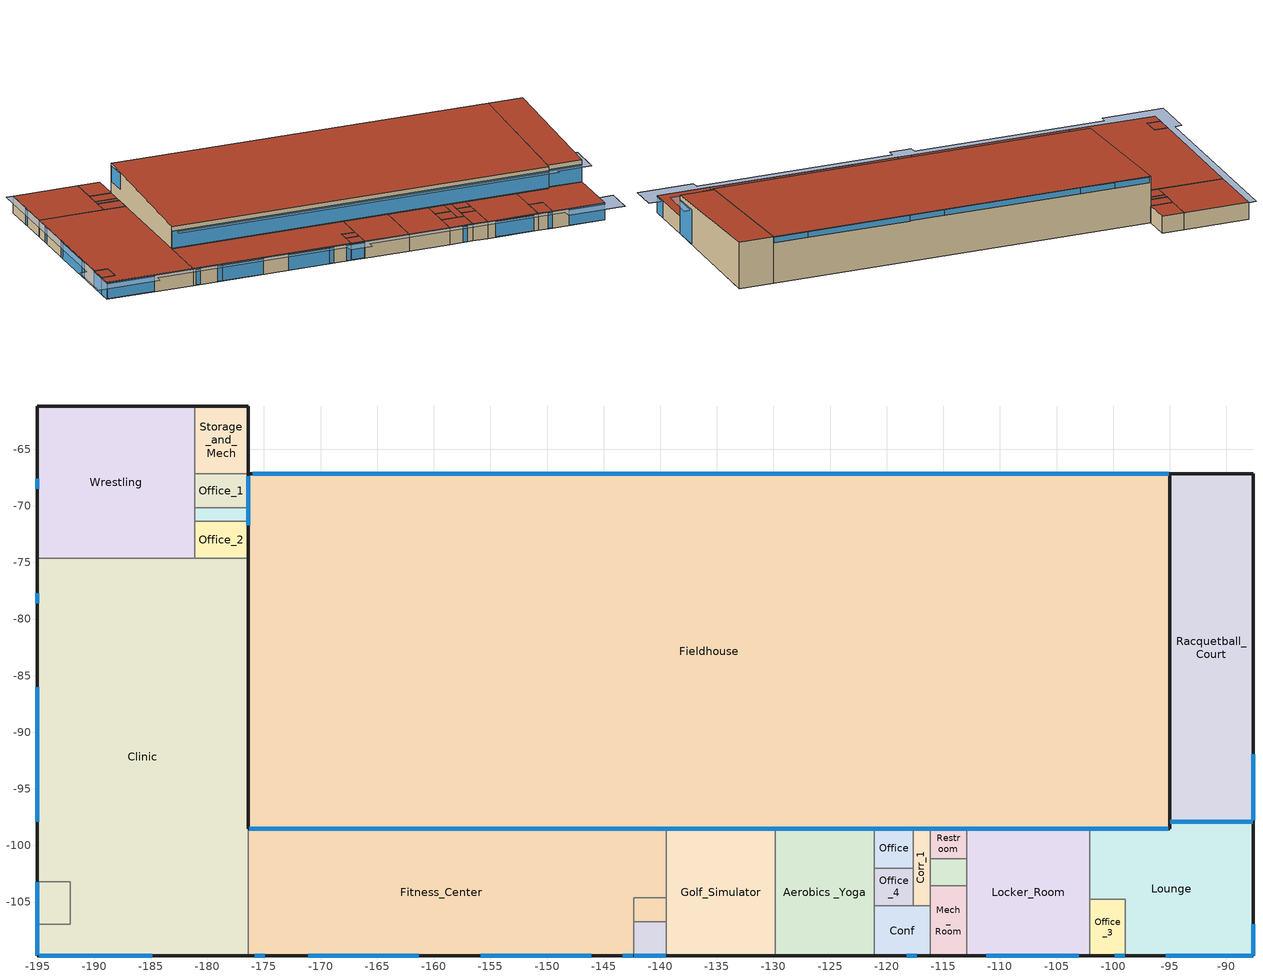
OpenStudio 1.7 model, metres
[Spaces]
Clinic
 floor ground: -176.38,-74.64 -176.38,-109.74 -195.05,-109.74 -195.05,-106.95 -192.11,-106.95 -192.11,-103.22 -195.05,-103.22 -195.05,-74.64 z0
 wall outside: -195.05,-106.95 -195.05,-109.74 -176.38,-109.74 / -195.05,-74.64 -195.05,-103.22 z0:3.66
 wall to C_Vest: -195.05,-103.22 -192.11,-103.22 -192.11,-106.95 -195.05,-106.95 z0:3.66
 wall to Wrestling: -181.13,-74.64 -195.05,-74.64 z0:3.66
 wall to Office_2: -176.38,-74.64 -181.13,-74.64 z0:3.66
 wall to Fieldhouse: -176.38,-98.53 -176.38,-74.64 z0:3.66
 wall to Fitness_Center: -176.38,-109.74 -176.38,-98.53 z0:3.66
 window: -194.85,-109.74 -184.87,-109.74 z0.13:3.58; -195.05,-97.04 -195.05,-97.91 / -195.05,-77.72 -195.05,-78.6 z0.02:3.56; -195.05,-86.02 -195.05,-86.9 / -195.05,-86.93 -195.05,-97 z0.03:3.57; -195.05,-106.98 -195.05,-109.7 z0.04:3.63
 roof outside: -176.38,-109.74 -176.38,-74.64 -195.05,-74.64 -195.05,-103.22 -192.11,-103.22 -192.11,-106.95 -195.05,-106.95 -195.05,-109.74 z3.66
Fitness_Center
 floor ground: -139.45,-98.53 -139.45,-104.63 -142.33,-104.63 -142.33,-109.74 -176.38,-109.74 -176.38,-98.53 z0
 wall outside: -176.38,-109.74 -142.33,-109.74 z0:3.66
 wall to Fieldhouse: -139.45,-98.53 -176.38,-98.53 z0:3.66
 wall to Golf_Simulator: -139.45,-104.63 -139.45,-98.53 z0:3.66
 wall to Toilet: -142.33,-106.76 -142.33,-104.63 -139.45,-104.63 z0:3.66
 wall to F_Vest: -142.33,-109.74 -142.33,-106.76 z0:3.66
 window: -146.98,-109.74 -146.1,-109.74 / -155.87,-109.74 -147.02,-109.74 / -170.19,-109.74 -161.32,-109.74 z0.06:3.61; -143.31,-109.74 -142.44,-109.74 z0.07:3.62; -171.1,-109.74 -170.22,-109.74 / -175.81,-109.74 -174.93,-109.74 z0.06:3.6
 roof outside: -142.33,-109.74 -142.33,-104.63 -139.45,-104.63 -139.45,-98.53 -176.38,-98.53 -176.38,-109.74 z3.66
F_Vest
 floor ground: -139.45,-106.76 -139.45,-109.74 -142.33,-109.74 -142.33,-106.76 z0
 wall outside: -142.33,-109.74 -139.45,-109.74 z0:3.66
 wall to Toilet: -139.45,-106.76 -142.33,-106.76 z0:3.66
 wall to Golf_Simulator: -139.45,-109.74 -139.45,-106.76 z0:3.66
 window: -142.28,-109.74 -139.5,-109.74 z0.07:3.6
 roof outside: -139.45,-109.74 -139.45,-106.76 -142.33,-106.76 -142.33,-109.74 z3.66
Golf_Simulator
 floor ground: -129.84,-98.53 -129.84,-109.74 -139.45,-109.74 -139.45,-98.53 z0
 wall outside: -139.45,-109.74 -129.84,-109.74 z0:3.66
 wall to Toilet: -139.45,-104.63 -139.45,-106.76 z0:3.66
 wall to Fieldhouse: -129.84,-98.53 -139.45,-98.53 z0:3.66
 wall to Aerobics _Yoga: -129.84,-109.74 -129.84,-98.53 z0:3.66
 roof outside: -129.84,-109.74 -129.84,-98.53 -139.45,-98.53 -139.45,-109.74 z3.66
Aerobics _Yoga
 floor ground: -121.11,-98.53 -121.11,-109.74 -129.84,-109.74 -129.84,-98.53 z0
 wall outside: -129.84,-109.74 -121.11,-109.74 z0:3.66
 wall to Fieldhouse: -121.11,-98.53 -129.84,-98.53 z0:3.66
 wall to Office: -121.11,-101.99 -121.11,-98.53 z0:3.66
 wall to Office_4: -121.11,-105.33 -121.11,-101.99 z0:3.66
 wall to Conf: -121.11,-109.74 -121.11,-105.33 z0:3.66
 roof outside: -121.11,-109.74 -121.11,-98.53 -129.84,-98.53 -129.84,-109.74 z3.66
Conf
 floor ground: -116.16,-105.33 -116.16,-109.74 -121.11,-109.74 -121.11,-105.33 z0
 wall outside: -121.11,-109.74 -116.16,-109.74 z0:3.66
 wall to Office_4: -117.65,-105.33 -121.11,-105.33 z0:3.66
 wall to Corr_1: -116.16,-105.33 -117.65,-105.33 z0:3.66
 wall to Mech_Room: -116.16,-109.74 -116.16,-105.33 z0:3.66
 window: -118.23,-109.74 -117.36,-109.74 z0.05:3.6
 roof outside: -116.16,-109.74 -116.16,-105.33 -121.11,-105.33 -121.11,-109.74 z3.66
Mech_Room
 floor ground: -112.95,-103.57 -112.95,-109.74 -116.16,-109.74 -116.16,-103.57 z0
 wall outside: -116.16,-109.74 -112.95,-109.74 z0:3.66
 wall to Corr_1: -116.16,-103.57 -116.16,-105.33 z0:3.66
 wall to Laundry_Room: -112.95,-103.57 -116.16,-103.57 z0:3.66
 wall to Locker_Room: -112.95,-109.74 -112.95,-103.57 z0:3.66
 roof outside: -112.95,-109.74 -112.95,-103.57 -116.16,-103.57 -116.16,-109.74 z3.66
Locker_Room
 floor ground: -102.06,-98.53 -102.06,-109.74 -112.95,-109.74 -112.95,-98.53 z0
 wall outside: -112.95,-109.74 -102.06,-109.74 z0:3.66
 wall to Laundry_Room: -112.95,-101.17 -112.95,-103.57 z0:3.66
 wall to Restroom: -112.95,-98.53 -112.95,-101.17 z0:3.66
 wall to Fieldhouse: -102.06,-98.53 -112.95,-98.53 z0:3.66
 wall to Lounge: -102.06,-104.73 -102.06,-98.53 z0:3.66
 wall to Office_3: -102.06,-109.74 -102.06,-104.73 z0:3.66
 window: -111.21,-109.74 -103.02,-109.74 z0.1:3.56
 roof outside: -102.06,-109.74 -102.06,-98.53 -112.95,-98.53 -112.95,-109.74 z3.66
Office_3
 floor ground: -98.92,-104.73 -98.92,-109.74 -102.06,-109.74 -102.06,-104.73 z0
 wall outside: -102.06,-109.74 -98.92,-109.74 z0:3.66
 wall to Lounge: -98.92,-109.74 -98.92,-104.73 -102.06,-104.73 z0:3.66
 window: -99.85,-109.74 -98.97,-109.74 z0.06:3.61
 roof outside: -98.92,-109.74 -98.92,-104.73 -102.06,-104.73 -102.06,-109.74 z3.66
Lounge
 floor ground: -87.65,-97.91 -87.65,-109.74 -98.92,-109.74 -98.92,-104.73 -102.06,-104.73 -102.06,-98.53 -95.02,-98.53 -95.02,-97.91 z0
 wall outside: -98.92,-109.74 -87.65,-109.74 -87.65,-97.91 z0:3.66
 wall to Fieldhouse: -95.02,-97.91 -95.02,-98.53 -102.06,-98.53 z0:3.66
 wall to Racquetball_Court: -87.65,-97.91 -95.02,-97.91 z0:3.66
 window: -95.36,-109.74 -87.69,-109.74 z0.03:3.62; -87.65,-109.69 -87.65,-106.94 z0.03:3.58
 roof outside: -87.65,-109.74 -87.65,-97.91 -95.02,-97.91 -95.02,-98.53 -102.06,-98.53 -102.06,-104.73 -98.92,-104.73 -98.92,-109.74 z3.66
C_Vest
 floor ground: -192.11,-103.22 -192.11,-106.95 -195.05,-106.95 -195.05,-103.22 z0
 wall outside: -195.05,-103.22 -195.05,-106.95 z0:3.66
 window: -195.05,-103.25 -195.05,-106.9 z0.05:3.63
 roof outside: -192.11,-106.95 -192.11,-103.22 -195.05,-103.22 -195.05,-106.95 z3.66
Toilet
 floor ground: -139.45,-104.63 -139.45,-106.76 -142.33,-106.76 -142.33,-104.63 z0
 roof outside: -139.45,-106.76 -139.45,-104.63 -142.33,-104.63 -142.33,-106.76 z3.66
Office_4
 floor ground: -117.65,-101.99 -117.65,-105.33 -121.11,-105.33 -121.11,-101.99 z0
 wall to Office: -117.65,-101.99 -121.11,-101.99 z0:3.66
 wall to Corr_1: -117.65,-105.33 -117.65,-101.99 z0:3.66
 roof outside: -117.65,-105.33 -117.65,-101.99 -121.11,-101.99 -121.11,-105.33 z3.66
Corr_1
 floor ground: -116.16,-98.53 -116.16,-105.33 -117.65,-105.33 -117.65,-98.53 z0
 wall to Fieldhouse: -116.16,-98.53 -117.65,-98.53 z0:3.66
 wall to Restroom: -116.16,-101.17 -116.16,-98.53 z0:3.66
 wall to Laundry_Room: -116.16,-103.57 -116.16,-101.17 z0:3.66
 wall to Office: -117.65,-98.53 -117.65,-101.99 z0:3.66
 roof outside: -116.16,-105.33 -116.16,-98.53 -117.65,-98.53 -117.65,-105.33 z3.66
Laundry_Room
 floor ground: -112.95,-101.17 -112.95,-103.57 -116.16,-103.57 -116.16,-101.17 z0
 wall to Restroom: -112.95,-101.17 -116.16,-101.17 z0:3.66
 roof outside: -112.95,-103.57 -112.95,-101.17 -116.16,-101.17 -116.16,-103.57 z3.66
Office
 floor ground: -117.65,-98.53 -117.65,-101.99 -121.11,-101.99 -121.11,-98.53 z0
 wall to Fieldhouse: -117.65,-98.53 -121.11,-98.53 z0:3.66
 roof outside: -117.65,-101.99 -117.65,-98.53 -121.11,-98.53 -121.11,-101.99 z3.66
Restroom
 floor ground: -112.95,-98.53 -112.95,-101.17 -116.16,-101.17 -116.16,-98.53 z0
 wall to Fieldhouse: -112.95,-98.53 -116.16,-98.53 z0:3.66
 roof outside: -112.95,-101.17 -112.95,-98.53 -116.16,-98.53 -116.16,-101.17 z3.66
Wrestling
 floor ground: -181.13,-61.21 -181.13,-74.64 -195.05,-74.64 -195.05,-61.21 z0
 wall outside: -181.13,-61.21 -195.05,-61.21 -195.05,-74.64 z0:3.66
 wall to Storage_and_Mech: -181.13,-67.17 -181.13,-61.21 z0:3.66
 wall to Office_1: -181.13,-70.16 -181.13,-67.17 z0:3.66
 wall to Corr: -181.13,-71.38 -181.13,-70.16 z0:3.66
 wall to Office_2: -181.13,-74.64 -181.13,-71.38 z0:3.66
 window: -195.05,-67.63 -195.05,-68.5 z0.02:3.56
 roof outside: -181.13,-74.64 -181.13,-61.21 -195.05,-61.21 -195.05,-74.64 z3.66
Office_2
 floor ground: -176.38,-71.38 -176.38,-74.64 -181.13,-74.64 -181.13,-71.38 z0
 wall to Fieldhouse: -176.38,-74.64 -176.38,-71.38 z0:3.66
 wall to Corr: -176.38,-71.38 -181.13,-71.38 z0:3.66
 roof outside: -176.38,-74.64 -176.38,-71.38 -181.13,-71.38 -181.13,-74.64 z3.66
Corr
 floor ground: -176.38,-70.16 -176.38,-71.38 -181.13,-71.38 -181.13,-70.16 z0
 wall to Office_1: -176.38,-70.16 -181.13,-70.16 z0:3.66
 wall to Fieldhouse: -176.38,-71.38 -176.38,-70.16 z0:3.66
 roof outside: -176.38,-71.38 -176.38,-70.16 -181.13,-70.16 -181.13,-71.38 z3.66
Office_1
 floor ground: -176.38,-67.17 -176.38,-70.16 -181.13,-70.16 -181.13,-67.17 z0
 wall to Storage_and_Mech: -176.38,-67.17 -181.13,-67.17 z0:3.66
 wall to Fieldhouse: -176.38,-70.16 -176.38,-67.17 z0:3.66
 roof outside: -176.38,-70.16 -176.38,-67.17 -181.13,-67.17 -181.13,-70.16 z3.66
Fieldhouse
 floor ground: -95.02,-67.17 -95.02,-98.53 -176.38,-98.53 -176.38,-67.17 z0
 wall outside: -95.02,-67.17 -176.38,-67.17 z0:10; -176.38,-98.53 -95.02,-98.53 z3.66:8.35; -176.38,-67.17,10 -176.38,-67.17,3.66 -176.38,-98.53,3.66 -176.38,-98.53,8.35; -95.02,-67.17,10 -95.02,-98.53,8.35 -95.02,-98.53,3.66 -95.02,-97.91,3.66 -95.02,-97.91,8.35
 wall to Racquetball_Court: -95.02,-67.17,10 -95.02,-97.91,8.35 -95.02,-97.91,0 -95.02,-67.17,0
 window: -161.29,-67.17 -168.64,-67.17 / -131.9,-67.17 -161.27,-67.17 / -168.66,-67.17 -176.01,-67.17 / -124.5,-67.17 -131.86,-67.17 / -95.1,-67.17 -102.46,-67.17 z8.69:9.91; -102.51,-67.17 -124.47,-67.17 z8.67:9.91; -176.3,-98.53 -95.12,-98.53 z3.78:7.43; -176.38,-67.38 -176.38,-71.74 z6.18:9.51
 roof outside: -95.02,-98.53,8.35 -95.02,-67.17,10 -176.38,-67.17,10 -176.38,-98.53,8.35
Racquetball_Court
 floor ground: -87.65,-67.17 -87.65,-97.91 -95.02,-97.91 -95.02,-67.17 z0
 wall outside: -87.65,-67.17 -95.02,-67.17 z0:10; -95.02,-97.91 -87.65,-97.91 z3.66:8.35; -87.65,-67.17,10 -87.65,-97.91,8.35 -87.65,-97.91,0 -87.65,-67.17,0
 window: -94.97,-97.91 -87.69,-97.91 z3.7:7.43; -87.65,-97.76 -87.65,-91.96 z0.12:7.43
 roof outside: -87.65,-97.91,8.35 -87.65,-67.17,10 -95.02,-67.17,10 -95.02,-97.91,8.35
Storage_and_Mech
 floor ground: -176.38,-61.21 -176.38,-67.17 -181.13,-67.17 -181.13,-61.21 z0
 wall outside: -176.38,-67.17 -176.38,-61.21 -181.13,-61.21 z0:3.66
 roof outside: -176.38,-67.17 -176.38,-61.21 -181.13,-61.21 -181.13,-67.17 z3.66
shading: -87.65,-97.91 -95.02,-97.91 / -95.02,-97.91 -95.02,-98.53 / -95.02,-98.53 -175.55,-98.53 / -175.55,-98.53 -175.55,-100.06 / -175.55,-100.06 -93.5,-100.06 / -93.5,-100.06 -93.5,-99.43 / -93.5,-99.43 -86.12,-99.43 / -86.12,-99.43 -86.12,-91.96 / -86.12,-91.96 -87.65,-91.96 / -87.65,-91.96 -87.65,-97.91 z7.43:7.44; -96.77,-112.86 -84.6,-112.86 z3.66; -84.6,-112.86 -84.6,-106.79 z3.66; -96.77,-111.26 -96.77,-112.86 z3.66; -84.6,-106.79 -87.65,-106.79 z3.66; -87.65,-106.79 -87.65,-109.74 z3.66; -84.6,-112.86 -84.6,-106.79 -87.65,-106.79 -87.65,-109.74 -195.05,-109.74 -195.05,-61.19 -196.57,-61.19 -196.57,-103.19 -198.09,-103.19 -198.09,-112.78 -184.88,-112.78 -184.88,-111.26 -143.73,-111.26 -143.73,-112.78 -139.14,-112.78 -139.14,-111.26 -96.77,-111.26 -96.77,-112.86 z3.66; -195.05,-61.19 -196.57,-61.19 z3.66; -195.05,-109.74 -195.05,-61.19 z3.66; -87.65,-109.74 -195.05,-109.74 z3.66; -86.12,-91.96 -86.12,-99.43 -93.5,-99.43 -93.5,-100.06 -175.55,-100.06 -175.55,-98.53 -95.02,-98.53 -95.02,-97.91 -87.65,-97.91 -87.65,-91.96 z7.43; -93.5,-100.06 -93.5,-99.43 -86.12,-99.43 -86.12,-91.96 -87.65,-91.96 -87.65,-97.91 -95.02,-97.91 -95.02,-98.53 -175.55,-98.53 -175.55,-100.06 z7.44
[Building]
Building 1: Space Type=90.1-2007 - SecSchl - Gym; Default Construction Set=90.1-2007 - CZ5-6 - SecSchl; Default Schedule Set=90.1-2007 - SecSchl - Gym Schedule Set
[ClimateZones]
Climate Zone Institution Name 1=ASHRAE; Climate Zone Document Name 1=ANSI/ASHRAE Standard 169; Climate Zone Document Year 1=2006; Climate Zone Value 1=6A; Climate Zone Institution Name 2=CEC; Climate Zone Document Name 2=California Climate Zone Descriptions; Climate Zone Document Year 2=1995
[Site]
Site 1: Latitude {deg}=42.95; Longitude {deg}=-87.9; Time Zone {hr}=-6; Elevation {m}=211
[SizingPeriod:DesignDay] Barometric Pressure {Pa}=98816; Sky Clearness=0; Rain Indicator=0; Snow Indicator=0; Day of Month=21; Daylight Saving Time Indicator=0; Dry-Bulb Temperature Range Modifier Type=DefaultMultipliers
Name | Maximum Dry-Bulb Temperature {C} | Daily Dry-Bulb Temperature Range {deltaC} | Humidity Indicating Conditions at Maximum Dry-Bulb {BasedOnField A3} | Wind Speed {m/s} | Wind Direction {deg} | Month | Day Type | Humidity Indicating Type | Solar Model Indicator | ASHRAE Taub | ASHRAE Taud
Milwaukee Ann Clg .4% Condns DB=>MWB | 32.4 | 8.7 | 23.7 | 6.4 | 240 | 7 | SummerDesignDay | Wetbulb | ASHRAETau | 0.452 | 2.061
Milwaukee Ann Hum_n 99.6% Condns DP=>MCDB | -18.9 | 0 | -26.1 | 5.7 | 300 | 1 | WinterDesignDay | Dewpoint | ASHRAEClearSky
Milwaukee Ann Htg Wind 99.6% Condns WS=>MCDB | -5.2 | 0 | -5.2 | 13 | 300 | 1 | WinterDesignDay | Wetbulb | ASHRAEClearSky
Milwaukee Ann Clg .4% Condns Enth=>MDB | 30.5 | 8.7 | 77000 | 6.4 | 240 | 7 | SummerDesignDay | Enthalpy | ASHRAETau | 0.452 | 2.061
Milwaukee Ann Htg 99.6% Condns DB | -20 | 0 | -20 | 5.7 | 300 | 1 | WinterDesignDay | Wetbulb | ASHRAEClearSky
Milwaukee Ann Clg .4% Condns WB=>MDB | 30.5 | 8.7 | 25 | 6.4 | 240 | 7 | SummerDesignDay | Wetbulb | ASHRAETau | 0.452 | 2.061
Milwaukee Ann Clg .4% Condns DP=>MDB | 28.1 | 8.7 | 23.3 | 6.4 | 240 | 7 | SummerDesignDay | Dewpoint | ASHRAETau | 0.452 | 2.061
[DefaultConstructionSet]
90.1-2007 - CZ5-6 - SecSchl: Default Exterior Surface Constructions=Default Surface Constructions 1; Default Interior Surface Constructions=Default Surface Constructions 2; Default Ground Contact Surface Constructions=Default Surface Constructions 3; Default Exterior SubSurface Constructions=Default Sub Surface Constructions 1; Default Interior SubSurface Constructions=Default Sub Surface Constructions 2; Interior Partition Construction=Interior Partition
[DefaultSurfaceConstructions]
Name | Floor Construction | Wall Construction | Roof Ceiling Construction
Default Surface Constructions 1 | ExtSlabCarpet 4in ClimateZone 1-8 | ASHRAE 189.1-2009 ExtWall Mass ClimateZone 1 | ASHRAE 189.1-2009 ExtRoof IEAD ClimateZone 1
Default Surface Constructions 2 | Interior Floor | Interior Wall | Interior Ceiling
Default Surface Constructions 3 | ExtSlabCarpet 4in ClimateZone 1-8 | ExtSlabCarpet 4in ClimateZone 1-8 | ExtSlabCarpet 4in ClimateZone 1-8
[Construction]
ExtSlabCarpet 4in ClimateZone 1-8: MAT-CC05 4 HW CONCRETE, CP02 CARPET PAD
ASHRAE 189.1-2009 ExtWall Mass ClimateZone 1: 1IN Stucco, 8IN Concrete HW, Wall Insulation [31], 1/2IN Gypsum
ASHRAE 189.1-2009 ExtRoof IEAD ClimateZone 1: Roof Membrane, Roof Insulation [18], Metal Decking
Interior Floor: F16 Acoustic tile, F05 Ceiling air space resistance, M11 100mm lightweight concrete
Interior Wall: G01a 19mm gypsum board, F04 Wall air space resistance, G01a 19mm gypsum board
Interior Ceiling: M11 100mm lightweight concrete, F05 Ceiling air space resistance, F16 Acoustic tile
ASHRAE 189.1-2009 ExtWindow ClimateZone 1: Theoretical Glass [167]
Exterior Door: F08 Metal surface, I01 25mm insulation board
Interior Window: Clear 3mm
Interior Door; Interior Partition: G05 25mm wood
[Material] Thermal Absorptance=0.9
Name | Roughness | Thickness {m} | Conductivity {W/m-K} | Density {kg/m3} | Specific Heat {J/kg-K} | Solar Absorptance | Visible Absorptance
MAT-CC05 4 HW CONCRETE | Rough | 0.1016 | 1.311 | 2240 | 836.8 | 0.85 | 0.85
1IN Stucco | Smooth | 0.0253 | 0.6918 | 1858 | 837 | 0.92 | 0.92
8IN Concrete HW | MediumRough | 0.2033 | 1.7296 | 2243 | 837 | 0.65 | 0.65
Wall Insulation [31] | MediumRough | 0.0337 | 0.0432 | 91 | 837 | 0.5 | 0.5
1/2IN Gypsum | Smooth | 0.0127 | 0.16 | 784.9 | 830 | 0.4 | 0.4
Roof Membrane | VeryRough | 0.0095 | 0.16 | 1121.29 | 1460 | 0.7 | 0.7
Roof Insulation [18] | MediumRough | 0.1693 | 0.049 | 265 | 836.8 | 0.7 | 0.7
Metal Decking | MediumSmooth | 0.0015 | 45.006 | 7680 | 418.4 | 0.6 | 0.6
F16 Acoustic tile | MediumSmooth | 0.0191 | 0.06 | 368 | 590 | 0.3 | 0.3
M11 100mm lightweight concrete | MediumRough | 0.1016 | 0.53 | 1280 | 840 | 0.5 | 0.5
G01a 19mm gypsum board | MediumSmooth | 0.019 | 0.16 | 800 | 1090 | 0.4 | 0.4
F08 Metal surface | Smooth | 0.0008 | 45.28 | 7824 | 500 | 0.7 | 0.7
I01 25mm insulation board | MediumRough | 0.0254 | 0.03 | 43 | 1210 | 0.6 | 0.6
G05 25mm wood | MediumSmooth | 0.0254 | 0.15 | 608 | 1630 | 0.5 | 0.5
[Material:NoMass]
CP02 CARPET PAD: Roughness=Smooth; Thermal Resistance {m2-K/W}=0.1; Thermal Absorptance=0.9; Solar Absorptance=0.8; Visible Absorptance=0.8
[Material:AirGap]
Name | Thermal Resistance {m2-K/W}
F05 Ceiling air space resistance | 0.18
F04 Wall air space resistance | 0.15
[DefaultSubSurfaceConstructions]
Name | Fixed Window Construction | Operable Window Construction | Door Construction | Tubular Daylight Dome Construction | Tubular Daylight Diffuser Construction
Default Sub Surface Constructions 1 | ASHRAE 189.1-2009 ExtWindow ClimateZone 1 | ASHRAE 189.1-2009 ExtWindow ClimateZone 1 | Exterior Door | Interior Window | Interior Window
Default Sub Surface Constructions 2 | Interior Window | Interior Window | Interior Door
[WindowMaterial:Glazing] Optical Data Type=SpectralAverage; Thickness {m}=0.003; Back Side Solar Reflectance at Normal Incidence=0; Back Side Visible Reflectance at Normal Incidence=0; Infrared Transmittance at Normal Incidence=0; Dirt Correction Factor for Solar and Visible Transmittance=1; Solar Diffusing=No
Name | Solar Transmittance at Normal Incidence | Front Side Solar Reflectance at Normal Incidence | Visible Transmittance at Normal Incidence | Front Side Visible Reflectance at Normal Incidence | Front Side Infrared Hemispherical Emissivity | Back Side Infrared Hemispherical Emissivity | Conductivity {W/m-K}
Theoretical Glass [167] | 0.2374 | 0.7126 | 0.2512 | 0.6988 | 0.985 | 0.985 | 2.1073
Clear 3mm | 0.837 | 0.075 | 0.898 | 0.081 | 0.84 | 0.84 | 0.9
[DefaultScheduleSet] Lighting Schedule=SecondarySchool Bldg Light; Electric Equipment Schedule=SecondarySchool Bldg Equip; Infiltration Schedule=SecondarySchool Infil
Name | Number of People Schedule | People Activity Level Schedule
90.1-2007 - SecSchl - Lobby Schedule Set
90.1-2007 - SecSchl - Library Schedule Set; 90.1-2007 - SecSchl - Restroom Schedule Set; 90.1-2007 - SecSchl - Corridor Schedule Set; 90.1-2007 - SecSchl - Mechanical Schedule Set | SecondarySchool Bldg Occ | SecondarySchool Activity
90.1-2007 - SecSchl - Gym Schedule Set | SecondarySchool Gym Occ | SecondarySchool Activity
90.1-2007 - SecSchl - Office Schedule Set | SecondarySchool Office Occ | SecondarySchool Activity
[Lights:Definition] Design Level Calculation Method=Watts/Area
Name | Watts per Space Floor Area {W/m2}
90.1-2007 - SecSchl - Lobby Lights Definition | 13.9931
90.1-2007 - SecSchl - Library Lights Definition | 12.9167
90.1-2007 - SecSchl - Restroom Lights Definition | 9.68752
90.1-2007 - SecSchl - Corridor Lights Definition | 5.38196
90.1-2007 - SecSchl - Mechanical Lights Definition | 16.1459
90.1-2007 - SecSchl - Gym Lights Definition | 15.0695
90.1-2007 - SecSchl - Office Lights Definition | 11.8403
[DesignSpecification:OutdoorAir] Outdoor Air Method=Sum
Name | Outdoor Air Flow per Floor Area {m3/s-m2} | Outdoor Air Flow per Person {m3/s-person}
90.1-2007 - SecSchl - Lobby Ventilation; 90.1-2007 - SecSchl - Restroom Ventilation; 90.1-2007 - SecSchl - Corridor Ventilation | 0.0003048
90.1-2007 - SecSchl - Library Ventilation | 0.0006096 | 0.00471947
90.1-2007 - SecSchl - Mechanical Ventilation | 0.0006096
90.1-2007 - SecSchl - Gym Ventilation | 0.001524
90.1-2007 - SecSchl - Office Ventilation | 0.0003048 | 0.00235974
[People:Definition] Number of People Calculation Method=People/Area; Fraction Radiant=0.3
Name | People per Space Floor Area {person/m2}
90.1-2007 - SecSchl - Library People Definition | 0.229702
90.1-2007 - SecSchl - Restroom People Definition | 0.0999967
90.1-2007 - SecSchl - Corridor People Definition | 0.100212
90.1-2007 - SecSchl - Mechanical People Definition | 0.0100104
90.1-2007 - SecSchl - Gym People Definition | 1.0004
90.1-2007 - SecSchl - Office People Definition | 0.0500522
[ElectricEquipment:Definition] Design Level Calculation Method=Watts/Area
Name | Watts per Space Floor Area {W/m2}
90.1-2007 - SecSchl - Lobby Electric Equipment Definition; 90.1-2007 - SecSchl - Restroom Electric Equipment Definition; 90.1-2007 - SecSchl - Corridor Electric Equipment Definition; 90.1-2007 - SecSchl - Mechanical Electric Equipment Definition | 2.90626
90.1-2007 - SecSchl - Library Electric Equipment Definition | 7.31946
90.1-2007 - SecSchl - Gym Electric Equipment Definition | 3.65973
90.1-2007 - SecSchl - Office Electric Equipment Definition | 7.85765
[ThermostatSetpoint:DualSetpoint]
Name | Heating Setpoint Temperature Schedule | Cooling Setpoint Temperature Schedule
Thermostat Setpoint Dual Setpoint 1; Thermostat Setpoint Dual Setpoint 2; Thermostat Setpoint Dual Setpoint 3; Thermostat Setpoint Dual Setpoint 4; Thermostat Setpoint Dual Setpoint 6; Thermostat Setpoint Dual Setpoint 7; Thermostat Setpoint Dual Setpoint 8; Thermostat Setpoint Dual Setpoint 9; Thermostat Setpoint Dual Setpoint 10; Thermostat Setpoint Dual Setpoint 11; Thermostat Setpoint Dual Setpoint 12; Thermostat Setpoint Dual Setpoint 13 | Large Office HtgSetp 1 | Large Office ClgSetp 1
Thermostat Setpoint Dual Setpoint 5
[BuildingStory] Nominal Z Coordinate {m}=0
Name | Nominal Floor to Floor Height {m}
Building Story 1; Building Story 4 | 3.6576
Building Story 2 | 8.35152
Building Story 3 | 10.00252
[Space] Default Construction Set=90.1-2007 - CZ5-6 - SecSchl; Building Story=Building Story 1
Name | Space Type | Default Schedule Set | Thermal Zone | Design Specification Outdoor Air Object
Clinic | 90.1-2007 - SecSchl - Library | 90.1-2007 - SecSchl - Library Schedule Set | Thermal Zone 4-Clinic
Fitness_Center; Golf_Simulator | 90.1-2007 - SecSchl - Gym |  | Thermal Zone 6-Fit Golf Aero
F_Vest; C_Vest; Corr_1 | 90.1-2007 - SecSchl - Corridor |  | Thermal Zone 5- NC
Aerobics _Yoga | 90.1-2007 - SecSchl - Gym | 90.1-2007 - SecSchl - Gym Schedule Set | Thermal Zone 6-Fit Golf Aero
Conf; Office_4; Office | 90.1-2007 - SecSchl - Office |  | Thermal Zone 7-Office
Mech_Room | 90.1-2007 - SecSchl - Mechanical |  | Thermal Zone 10-Mech
Locker_Room; Toilet | 90.1-2007 - SecSchl - Restroom |  | Thermal Zone 8-Locker Rest Laun
Office_3 | 90.1-2007 - SecSchl - Office |  | Thermal Zone 9-Office
Lounge | 90.1-2007 - SecSchl - Lobby |  | Thermal Zone 10-Recep
Laundry_Room; Restroom | 90.1-2007 - SecSchl - Gym |  | Thermal Zone 8-Locker Rest Laun
Wrestling | 90.1-2007 - SecSchl - Gym |  | Thermal Zone 1-WRE | 90.1-2007 - SecSchl - Gym Ventilation
Office_2; Corr; Office_1 | 90.1-2007 - SecSchl - Office |  | Thermal Zone 3-Office
Fieldhouse | 90.1-2007 - SecSchl - Gym |  | Thermal Zone 12-Fieldhouse
Racquetball_Court | 90.1-2007 - SecSchl - Gym |  | Thermal Zone 11-Racquetball
Storage_and_Mech | 90.1-2007 - SecSchl - Mechanical |  | Thermal Zone 2-Storage
[ThermalZone]
Name | Illuminance Map | Thermostat | Use Ideal Air Loads | Primary Daylighting Control | Secondary Daylighting Control
Thermal Zone 1-WRE | Illuminance Map 1 | Thermostat Setpoint Dual Setpoint 1 | Yes
Thermal Zone 4-Clinic |  | Thermostat Setpoint Dual Setpoint 2 | Yes
Thermal Zone 12-Fieldhouse | Illuminance Map 1 | Thermostat Setpoint Dual Setpoint 3 | Yes | Daylighting Control 2 | Daylighting Control 3
Thermal Zone 2-Storage |  | Thermostat Setpoint Dual Setpoint 4 | Yes
Thermal Zone 5- NC |  | Thermostat Setpoint Dual Setpoint 5 | No
Thermal Zone 10-Recep |  | Thermostat Setpoint Dual Setpoint 6 | Yes
Thermal Zone 8-Locker Rest Laun |  | Thermostat Setpoint Dual Setpoint 7 | Yes
Thermal Zone 7-Office |  | Thermostat Setpoint Dual Setpoint 8 | Yes
Thermal Zone 10-Mech |  | Thermostat Setpoint Dual Setpoint 9 | Yes
Thermal Zone 3-Office |  | Thermostat Setpoint Dual Setpoint 10 | Yes
Thermal Zone 6-Fit Golf Aero |  | Thermostat Setpoint Dual Setpoint 11 | Yes
Thermal Zone 9-Office |  | Thermostat Setpoint Dual Setpoint 12 | Yes
Thermal Zone 11-Racquetball |  | Thermostat Setpoint Dual Setpoint 13 | Yes
[Sizing:Zone] Zone Cooling Design Supply Air Temperature {C}=14; Zone Heating Design Supply Air Temperature {C}=40; Zone Cooling Design Supply Air Humidity Ratio {kg-H2O/kg-air}=0.0085; Zone Heating Design Supply Air Humidity Ratio {kg-H2O/kg-air}=0.008; Cooling Design Air Flow Method=DesignDay; Heating Design Air Flow Method=DesignDay
Thermal Zone 1-WRE; Thermal Zone 4-Clinic; Thermal Zone 12-Fieldhouse; Thermal Zone 2-Storage; Thermal Zone 5- NC; Thermal Zone 10-Recep; Thermal Zone 8-Locker Rest Laun; Thermal Zone 7-Office; Thermal Zone 10-Mech; Thermal Zone 3-Office; Thermal Zone 6-Fit Golf Aero; Thermal Zone 9-Office; Thermal Zone 11-Racquetball
[SpaceType] Standards Building Type=SecondarySchool
Name | Default Schedule Set | Design Specification Outdoor Air Object | Standards Space Type
90.1-2007 - SecSchl - Lobby | 90.1-2007 - SecSchl - Lobby Schedule Set | 90.1-2007 - SecSchl - Lobby Ventilation | Lobby
90.1-2007 - SecSchl - Library | 90.1-2007 - SecSchl - Library Schedule Set | 90.1-2007 - SecSchl - Library Ventilation | Library
90.1-2007 - SecSchl - Restroom | 90.1-2007 - SecSchl - Restroom Schedule Set | 90.1-2007 - SecSchl - Restroom Ventilation | Restroom
90.1-2007 - SecSchl - Corridor | 90.1-2007 - SecSchl - Corridor Schedule Set | 90.1-2007 - SecSchl - Corridor Ventilation | Corridor
90.1-2007 - SecSchl - Mechanical | 90.1-2007 - SecSchl - Mechanical Schedule Set | 90.1-2007 - SecSchl - Mechanical Ventilation | Mechanical
90.1-2007 - SecSchl - Gym | 90.1-2007 - SecSchl - Gym Schedule Set | 90.1-2007 - SecSchl - Gym Ventilation | Gym
90.1-2007 - SecSchl - Office | 90.1-2007 - SecSchl - Office Schedule Set | 90.1-2007 - SecSchl - Office Ventilation | Office
[Lights]
Name | Lights Definition | Space or SpaceType
90.1-2007 - SecSchl - Lobby Lights | 90.1-2007 - SecSchl - Lobby Lights Definition | 90.1-2007 - SecSchl - Lobby
90.1-2007 - SecSchl - Library Lights | 90.1-2007 - SecSchl - Library Lights Definition | 90.1-2007 - SecSchl - Library
90.1-2007 - SecSchl - Restroom Lights | 90.1-2007 - SecSchl - Restroom Lights Definition | 90.1-2007 - SecSchl - Restroom
90.1-2007 - SecSchl - Corridor Lights | 90.1-2007 - SecSchl - Corridor Lights Definition | 90.1-2007 - SecSchl - Corridor
90.1-2007 - SecSchl - Mechanical Lights | 90.1-2007 - SecSchl - Mechanical Lights Definition | 90.1-2007 - SecSchl - Mechanical
90.1-2007 - SecSchl - Gym Lights | 90.1-2007 - SecSchl - Gym Lights Definition | 90.1-2007 - SecSchl - Gym
90.1-2007 - SecSchl - Office Lights | 90.1-2007 - SecSchl - Office Lights Definition | 90.1-2007 - SecSchl - Office
[ElectricEquipment]
Name | Electric Equipment Definition | Space or SpaceType
90.1-2007 - SecSchl - Lobby Electric Equipment | 90.1-2007 - SecSchl - Lobby Electric Equipment Definition | 90.1-2007 - SecSchl - Lobby
90.1-2007 - SecSchl - Library Electric Equipment | 90.1-2007 - SecSchl - Library Electric Equipment Definition | 90.1-2007 - SecSchl - Library
90.1-2007 - SecSchl - Restroom Electric Equipment | 90.1-2007 - SecSchl - Restroom Electric Equipment Definition | 90.1-2007 - SecSchl - Restroom
90.1-2007 - SecSchl - Corridor Electric Equipment | 90.1-2007 - SecSchl - Corridor Electric Equipment Definition | 90.1-2007 - SecSchl - Corridor
90.1-2007 - SecSchl - Mechanical Electric Equipment | 90.1-2007 - SecSchl - Mechanical Electric Equipment Definition | 90.1-2007 - SecSchl - Mechanical
90.1-2007 - SecSchl - Gym Electric Equipment | 90.1-2007 - SecSchl - Gym Electric Equipment Definition | 90.1-2007 - SecSchl - Gym
90.1-2007 - SecSchl - Office Electric Equipment | 90.1-2007 - SecSchl - Office Electric Equipment Definition | 90.1-2007 - SecSchl - Office
[SpaceInfiltration:DesignFlowRate] Design Flow Rate Calculation Method=Flow/ExteriorArea; Flow per Exterior Surface Area {m3/s-m2}=0.000226568
Name | Space or SpaceType
90.1-2007 - SecSchl - Lobby Infiltration | 90.1-2007 - SecSchl - Lobby
90.1-2007 - SecSchl - Library Infiltration | 90.1-2007 - SecSchl - Library
90.1-2007 - SecSchl - Restroom Infiltration | 90.1-2007 - SecSchl - Restroom
90.1-2007 - SecSchl - Corridor Infiltration | 90.1-2007 - SecSchl - Corridor
90.1-2007 - SecSchl - Mechanical Infiltration | 90.1-2007 - SecSchl - Mechanical
90.1-2007 - SecSchl - Gym Infiltration | 90.1-2007 - SecSchl - Gym
90.1-2007 - SecSchl - Office Infiltration | 90.1-2007 - SecSchl - Office
[People]
Name | People Definition | Space or SpaceType
90.1-2007 - SecSchl - Library People | 90.1-2007 - SecSchl - Library People Definition | 90.1-2007 - SecSchl - Library
90.1-2007 - SecSchl - Restroom People | 90.1-2007 - SecSchl - Restroom People Definition | 90.1-2007 - SecSchl - Restroom
90.1-2007 - SecSchl - Corridor People | 90.1-2007 - SecSchl - Corridor People Definition | 90.1-2007 - SecSchl - Corridor
90.1-2007 - SecSchl - Mechanical People | 90.1-2007 - SecSchl - Mechanical People Definition | 90.1-2007 - SecSchl - Mechanical
90.1-2007 - SecSchl - Gym People | 90.1-2007 - SecSchl - Gym People Definition | 90.1-2007 - SecSchl - Gym
90.1-2007 - SecSchl - Office People | 90.1-2007 - SecSchl - Office People Definition | 90.1-2007 - SecSchl - Office
[Daylighting:Control] Space=Fieldhouse; Psi Rotation Around X-Axis {deg}=2.62363e-27; Theta Rotation Around Y-Axis {deg}=2.5847e-27; Phi Rotation Around Z-Axis {deg}=180; Maximum Allowable Discomfort Glare Index=19
Name | Position X-Coordinate {m} | Position Y-Coordinate {m} | Position Z-Coordinate {m}
Daylighting Control 2 | 62.9095 | -15.6427 | 0.747
Daylighting Control 3 | 18.292 | -15.7538 | 0.7597
[Glare:Sensor]
Glare Sensor 1: Space=Fieldhouse; Position X-Coordinate {m}=37.3244; Position Y-Coordinate {m}=-19.8185; Position Z-Coordinate {m}=0.9144; Psi Rotation Around X-Axis {deg}=0; Theta Rotation Around Y-Axis {deg}=-0; Phi Rotation Around Z-Axis {deg}=0
[Schedule:Ruleset]
Name | Default Day Schedule | Summer Design Day Schedule | Winter Design Day Schedule
SecondarySchool Bldg Occ | SecondarySchool Bldg Occ Default Schedule | SecondarySchool Bldg Occ Summer Design Day | SecondarySchool Bldg Occ Winter Design Day
SecondarySchool Activity | SecondarySchool Activity Default Schedule | SecondarySchool Activity Summer Design Day | SecondarySchool Activity Winter Design Day
SecondarySchool Bldg Light | SecondarySchool Bldg Light Default Schedule | SecondarySchool Bldg Light Summer Design Day | SecondarySchool Bldg Light Winter Design Day
SecondarySchool Bldg Equip | SecondarySchool Bldg Equip Default Schedule | SecondarySchool Bldg Equip Summer Design Day | SecondarySchool Bldg Equip Winter Design Day
SecondarySchool Infil | SecondarySchool Infil Default Schedule | SecondarySchool Infil Summer Design Day | SecondarySchool Infil Winter Design Day
SecondarySchool Gym Occ | SecondarySchool Gym Occ Default Schedule | SecondarySchool Gym Occ Summer Design Day | SecondarySchool Gym Occ Winter Design Day
SecondarySchool Office Occ | SecondarySchool Office Occ Default Schedule | SecondarySchool Office Occ Summer Design Day | SecondarySchool Office Occ Winter Design Day
Large Office ClgSetp 1 | Large Office ClgSetp Default Schedule 1 | Large Office ClgSetp Summer Design Day 1 | Large Office ClgSetp Winter Design Day 1
Large Office HtgSetp 1 | Large Office HtgSetp Default Schedule 1 | Large Office HtgSetp Summer Design Day 1 | Large Office HtgSetp Winter Design Day 1
[Schedule:Day]
SecondarySchool Bldg Occ Default Schedule; SecondarySchool Bldg Occ Summer Design Day; SecondarySchool Bldg Occ Rule 2 Day Schedule: 8, 0, 0, 16, 0, 0.7, 21, 0, 0.15, 24, 0, 0
SecondarySchool Bldg Occ Winter Design Day; SecondarySchool Bldg Occ Rule 1 Day Schedule; SecondarySchool Bldg Occ Rule 3 Day Schedule; SecondarySchool Bldg Occ Rule 5 Day Schedule; SecondarySchool Gym Occ Winter Design Day; SecondarySchool Gym Occ Rule 1 Day Schedule; SecondarySchool Gym Occ Rule 3 Day Schedule; SecondarySchool Gym Occ Rule 5 Day Schedule; SecondarySchool Office Occ Winter Design Day; SecondarySchool Office Occ Rule 1 Day Schedule; SecondarySchool Office Occ Rule 3 Day Schedule; SecondarySchool Office Occ Rule 5 Day Schedule: 24, 0, 0
SecondarySchool Bldg Occ Rule 4 Day Schedule: 8, 0, 0, 21, 0, 0.15, 24, 0, 0
SecondarySchool Activity Default Schedule; SecondarySchool Activity Summer Design Day; SecondarySchool Activity Winter Design Day: 24, 0, 120
SecondarySchool Bldg Light Default Schedule; SecondarySchool Bldg Light Summer Design Day; SecondarySchool Bldg Light Rule 2 Day Schedule: 7, 0, 0.1773, 21, 0, 0.9, 24, 0, 0.1773
SecondarySchool Bldg Light Winter Design Day; SecondarySchool Bldg Light Rule 1 Day Schedule; SecondarySchool Bldg Light Rule 3 Day Schedule; SecondarySchool Bldg Light Rule 5 Day Schedule: 24, 0, 0.1773
SecondarySchool Bldg Light Rule 4 Day Schedule: 8, 0, 0.1773, 20, 0, 0.5, 24, 0, 0.1773
SecondarySchool Bldg Equip Default Schedule; SecondarySchool Bldg Equip Summer Design Day; SecondarySchool Bldg Equip Rule 2 Day Schedule: 8, 0, 0.35, 17, 0, 0.95, 24, 0, 0.35
SecondarySchool Bldg Equip Winter Design Day; SecondarySchool Bldg Equip Rule 1 Day Schedule; SecondarySchool Bldg Equip Rule 5 Day Schedule: 24, 0, 0.35
SecondarySchool Bldg Equip Rule 3 Day Schedule: 24, 0, 0.25
SecondarySchool Bldg Equip Rule 4 Day Schedule: 8, 0, 0.25, 17, 0, 0.5, 24, 0, 0.25
SecondarySchool Infil Default Schedule; SecondarySchool Infil Summer Design Day; SecondarySchool Infil Winter Design Day: 7, 0, 1, 21, 0, 0.5, 24, 0, 1
SecondarySchool Gym Occ Default Schedule; SecondarySchool Gym Occ Summer Design Day; SecondarySchool Gym Occ Rule 2 Day Schedule: 8, 0, 0, 16, 0, 0.35, 21, 0, 0.95, 24, 0, 0
SecondarySchool Gym Occ Rule 4 Day Schedule: 8, 0, 0, 16, 0, 0.35, 21, 0, 0.35, 24, 0, 0
SecondarySchool Office Occ Default Schedule; SecondarySchool Office Occ Summer Design Day; SecondarySchool Office Occ Rule 2 Day Schedule: 8, 0, 0, 17, 0, 0.95, 21, 0, 0.15, 24, 0, 0
SecondarySchool Office Occ Rule 4 Day Schedule: 8, 0, 0, 17, 0, 0.5, 24, 0, 0
Large Office ClgSetp Default Schedule 1; Large Office ClgSetp Summer Design Day 1: 6, 0, 26.7, 22, 0, 24, 24, 0, 26.7
Large Office ClgSetp Winter Design Day 1; Large Office ClgSetp Rule 1 Day Schedule 1: 24, 0, 26.7
Large Office ClgSetp Rule 2 Day Schedule 1: 6, 0, 26.7, 18, 0, 24, 24, 0, 26.7
Large Office HtgSetp Default Schedule 1: 6, 0, 15.6, 22, 0, 21, 24, 0, 15.6
Large Office HtgSetp Summer Design Day 1; Large Office HtgSetp Rule 1 Day Schedule 1: 24, 0, 15.6
Large Office HtgSetp Winter Design Day 1: 24, 0, 21
Large Office HtgSetp Rule 2 Day Schedule 1: 6, 0, 15.6, 18, 0, 21, 24, 0, 15.6
[Schedule:Rule] Date Specification Type=DateRange; Start Day=1
Name | Schedule Ruleset | Rule Order | Day Schedule | Apply Sunday | Apply Monday | Apply Tuesday | Apply Wednesday | Apply Thursday | Apply Friday | Apply Saturday | Start Month | End Month | End Day
SecondarySchool Bldg Occ Rule 1 | SecondarySchool Bldg Occ | 0 | SecondarySchool Bldg Occ Rule 1 Day Schedule | Yes | No | No | No | No | No | Yes | 9 | 12 | 31
SecondarySchool Bldg Occ Rule 2 | SecondarySchool Bldg Occ | 1 | SecondarySchool Bldg Occ Rule 2 Day Schedule | No | Yes | Yes | Yes | Yes | Yes | No | 9 | 12 | 31
SecondarySchool Bldg Occ Rule 3 | SecondarySchool Bldg Occ | 2 | SecondarySchool Bldg Occ Rule 3 Day Schedule | Yes | No | No | No | No | No | Yes | 7 | 9 | 1
SecondarySchool Bldg Occ Rule 4 | SecondarySchool Bldg Occ | 3 | SecondarySchool Bldg Occ Rule 4 Day Schedule | No | Yes | Yes | Yes | Yes | Yes | No | 7 | 9 | 1
SecondarySchool Bldg Occ Rule 5 | SecondarySchool Bldg Occ | 4 | SecondarySchool Bldg Occ Rule 5 Day Schedule | Yes | No | No | No | No | No | Yes | 1 | 6 | 30
SecondarySchool Bldg Light Rule 1 | SecondarySchool Bldg Light | 0 | SecondarySchool Bldg Light Rule 1 Day Schedule | Yes | No | No | No | No | No | Yes | 9 | 12 | 31
SecondarySchool Bldg Light Rule 2 | SecondarySchool Bldg Light | 1 | SecondarySchool Bldg Light Rule 2 Day Schedule | No | Yes | Yes | Yes | Yes | Yes | No | 9 | 12 | 31
SecondarySchool Bldg Light Rule 3 | SecondarySchool Bldg Light | 2 | SecondarySchool Bldg Light Rule 3 Day Schedule | Yes | No | No | No | No | No | Yes | 7 | 9 | 1
SecondarySchool Bldg Light Rule 4 | SecondarySchool Bldg Light | 3 | SecondarySchool Bldg Light Rule 4 Day Schedule | No | Yes | Yes | Yes | Yes | Yes | No | 7 | 9 | 1
SecondarySchool Bldg Light Rule 5 | SecondarySchool Bldg Light | 4 | SecondarySchool Bldg Light Rule 5 Day Schedule | Yes | No | No | No | No | No | Yes | 1 | 6 | 30
SecondarySchool Bldg Equip Rule 1 | SecondarySchool Bldg Equip | 0 | SecondarySchool Bldg Equip Rule 1 Day Schedule | Yes | No | No | No | No | No | Yes | 9 | 12 | 31
SecondarySchool Bldg Equip Rule 2 | SecondarySchool Bldg Equip | 1 | SecondarySchool Bldg Equip Rule 2 Day Schedule | No | Yes | Yes | Yes | Yes | Yes | No | 9 | 12 | 31
SecondarySchool Bldg Equip Rule 3 | SecondarySchool Bldg Equip | 2 | SecondarySchool Bldg Equip Rule 3 Day Schedule | Yes | No | No | No | No | No | Yes | 7 | 9 | 1
SecondarySchool Bldg Equip Rule 4 | SecondarySchool Bldg Equip | 3 | SecondarySchool Bldg Equip Rule 4 Day Schedule | No | Yes | Yes | Yes | Yes | Yes | No | 7 | 9 | 1
SecondarySchool Bldg Equip Rule 5 | SecondarySchool Bldg Equip | 4 | SecondarySchool Bldg Equip Rule 5 Day Schedule | Yes | No | No | No | No | No | Yes | 1 | 6 | 30
SecondarySchool Gym Occ Rule 1 | SecondarySchool Gym Occ | 0 | SecondarySchool Gym Occ Rule 1 Day Schedule | Yes | No | No | No | No | No | Yes | 9 | 12 | 31
SecondarySchool Gym Occ Rule 2 | SecondarySchool Gym Occ | 1 | SecondarySchool Gym Occ Rule 2 Day Schedule | No | Yes | Yes | Yes | Yes | Yes | No | 9 | 12 | 31
SecondarySchool Gym Occ Rule 3 | SecondarySchool Gym Occ | 2 | SecondarySchool Gym Occ Rule 3 Day Schedule | Yes | No | No | No | No | No | Yes | 7 | 9 | 1
SecondarySchool Gym Occ Rule 4 | SecondarySchool Gym Occ | 3 | SecondarySchool Gym Occ Rule 4 Day Schedule | No | Yes | Yes | Yes | Yes | Yes | No | 7 | 9 | 1
SecondarySchool Gym Occ Rule 5 | SecondarySchool Gym Occ | 4 | SecondarySchool Gym Occ Rule 5 Day Schedule | Yes | No | No | No | No | No | Yes | 1 | 6 | 30
SecondarySchool Office Occ Rule 1 | SecondarySchool Office Occ | 0 | SecondarySchool Office Occ Rule 1 Day Schedule | Yes | No | No | No | No | No | Yes | 9 | 12 | 31
SecondarySchool Office Occ Rule 2 | SecondarySchool Office Occ | 1 | SecondarySchool Office Occ Rule 2 Day Schedule | No | Yes | Yes | Yes | Yes | Yes | No | 9 | 12 | 31
SecondarySchool Office Occ Rule 3 | SecondarySchool Office Occ | 2 | SecondarySchool Office Occ Rule 3 Day Schedule | Yes | No | No | No | No | No | Yes | 7 | 9 | 1
SecondarySchool Office Occ Rule 4 | SecondarySchool Office Occ | 3 | SecondarySchool Office Occ Rule 4 Day Schedule | No | Yes | Yes | Yes | Yes | Yes | No | 7 | 9 | 1
SecondarySchool Office Occ Rule 5 | SecondarySchool Office Occ | 4 | SecondarySchool Office Occ Rule 5 Day Schedule | Yes | No | No | No | No | No | Yes | 1 | 6 | 30
Large Office ClgSetp Rule 3 | Large Office ClgSetp 1 | 0 | Large Office ClgSetp Rule 1 Day Schedule 1 | Yes | No | No | No | No | No | No | 1 | 12 | 31
Large Office ClgSetp Rule 4 | Large Office ClgSetp 1 | 1 | Large Office ClgSetp Rule 2 Day Schedule 1 | No | No | No | No | No | No | Yes | 1 | 12 | 31
Large Office HtgSetp Rule 3 | Large Office HtgSetp 1 | 0 | Large Office HtgSetp Rule 1 Day Schedule 1 | Yes | No | No | No | No | No | No | 1 | 12 | 31
Large Office HtgSetp Rule 4 | Large Office HtgSetp 1 | 1 | Large Office HtgSetp Rule 2 Day Schedule 1 | No | No | No | No | No | No | Yes | 1 | 12 | 31
